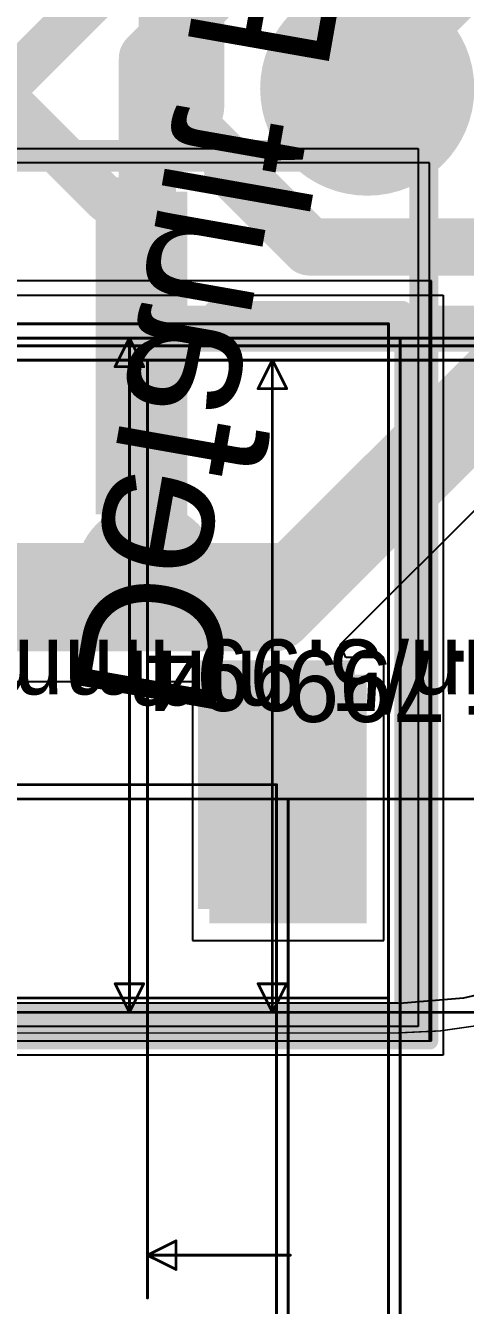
# Model space of a CAD drawing. Header units: millimetres. Extents: x 44.3 to 117.6, y 98.8 to 161.5.
# Drawn here: x 87.9 to 91.8, y 108.94 to 120.32 of the extents above; entities that cross this region are included whole.
import ezdxf

# ---------------------------------------------------------------- set-up
doc = ezdxf.new("R2010")
doc.units = ezdxf.units.MM
for name, color, linetype in [('BottomLayer', 5, 'Continuous'), ('BottomOverlay', 54, 'Continuous'), ('BottomPaste', 16, 'Continuous'), ('BottomSolder', 6, 'Continuous'), ('KeepOutLayer', 6, 'Continuous'), ('Mechanical13', 56, 'Continuous'), ('Mechanical15', 56, 'Continuous'), ('Mechanical5', 56, 'Continuous'), ('Mechanical7', 56, 'Continuous'), ('MultiLayer', 9, 'Continuous'), ('PadHoleLayer', 156, 'Continuous'), ('TopLayer', 1, 'Continuous'), ('TopOverlay', 2, 'Continuous'), ('TopPaste', 8, 'Continuous'), ('TopSolder', 216, 'Continuous')]:
    doc.layers.add(name, color=color, linetype=linetype)

# ---------------------------------------------------------------- blocks, each defined once
blk = doc.blocks.new('PCBC_________1_2')
at = {"layer": 'BottomLayer'}
h = blk.add_hatch(color=5, dxfattribs=at)
edge = h.paths.add_edge_path()
edge.add_arc((0, 0), 0.8499983, 0, 360)
at = {"layer": 'BottomSolder'}
h = blk.add_hatch(color=6, dxfattribs=at)
edge = h.paths.add_edge_path()
edge.add_arc((0, 0), 0.9515982999999999, 0, 360)
at = {"layer": 'MultiLayer'}
h = blk.add_hatch(color=9, dxfattribs=at)
edge = h.paths.add_edge_path()
edge.add_arc((0, 0), 0.8499983, 0, 360)
at = {"layer": 'PadHoleLayer'}
h = blk.add_hatch(color=156, dxfattribs=at)
edge = h.paths.add_edge_path()
edge.add_arc((0, 0), 0.5499989, 0, 360)
at = {"layer": 'TopLayer'}
h = blk.add_hatch(color=1, dxfattribs=at)
edge = h.paths.add_edge_path()
edge.add_arc((0, 0), 0.8499983, 0, 360)
at = {"layer": 'TopSolder'}
h = blk.add_hatch(color=216, dxfattribs=at)
edge = h.paths.add_edge_path()
edge.add_arc((0, 0), 0.9515982999999999, 0, 360)
blk = doc.blocks.new('CONN_S5B_ZR_SM4A_TF_JST_B_6')
at = {"layer": 'Mechanical7', "text_generation_flag": 2}
for s, p in [('3rd Mtg Padstyle: EX70Y70D70P', (-6.207500919999999, 11.2776)), ('2nd Mtg Padstyle: EX70Y70D70P', (-6.207500919999999, 9.372599999999998)), ('Default Padstyle: RX28Y118D0T', (-6.20750346, 5.5626))]:
    blk.add_text(s, height=1.27, rotation=180, dxfattribs=at).set_placement(p)
blk = doc.blocks.new('CONN_S5B_ZR_SM4A_TF_JST_B_10')
at = {"layer": 'BottomLayer'}
for points in [[(5.644413399999999, 1.49859746), (6.3556134, 1.49859746), (6.3556134, -1.49860254), (5.644413399999999, -1.49860254)], [(7.8468982, -2.89870134), (7.8468982, -4.905301339999999), (6.653098200000001, -4.905301339999999), (6.653098200000001, -2.89870134)]]:
    blk.add_hatch(color=5, dxfattribs=at).paths.add_polyline_path(points)
at = {"layer": 'BottomPaste'}
for points in [[(5.644413399999999, 1.49859746), (6.3556134, 1.49859746), (6.3556134, -1.49860254), (5.644413399999999, -1.49860254)], [(7.8468982, -2.89870134), (7.8468982, -4.905301339999999), (6.653098200000001, -4.905301339999999), (6.653098200000001, -2.89870134)]]:
    blk.add_hatch(color=16, dxfattribs=at).paths.add_polyline_path(points)
at = {"layer": 'BottomSolder'}
for points in [[(5.644413399999999, 1.49859746), (6.3556134, 1.49859746), (6.3556134, -1.49860254), (5.644413399999999, -1.49860254)], [(7.9484982, -2.79710134), (7.9484982, -5.00690134), (6.5514982, -5.00690134), (6.5514982, -2.79710134)]]:
    blk.add_hatch(color=6, dxfattribs=at).paths.add_polyline_path(points)
at = {"layer": 'BottomOverlay', "const_width": 0.1524}
for points in [[(6.6883534, 0.32242506), (8.372119399999999, 0.32242506)], [(8.372119399999999, -5.92597494), (8.372119399999999, 0.32242506)], [(-2.3720806, -5.92597494), (8.372119399999999, -5.92597494)]]:
    blk.add_lwpolyline(points, dxfattribs=at)
at = {"layer": 'BottomOverlay', "const_width": 0.0762}
for points in [[(6.6502534, 0.32242506, 1), (6.726453399999999, 0.32242506, 1)], [(8.334019399999999, 0.32242506, 1), (8.410219399999999, 0.32242506, 1)], [(8.334019399999999, 0.32242506, 1), (8.410219399999999, 0.32242506, 1)], [(8.334019399999999, -5.92597494, 1), (8.410219399999999, -5.92597494, 1)], [(8.334019399999999, -5.92597494, 1), (8.410219399999999, -5.92597494, 1)]]:
    blk.add_lwpolyline(points, format="xyb", close=True, dxfattribs=at)
at = {"layer": 'Mechanical13', "const_width": 0.0254}
for points in [[(-2.2450806, 0.19542506), (8.245119399999998, 0.19542506)], [(8.245119399999998, -5.79897494), (8.245119399999998, 0.19542506)], [(-2.2450806, -5.79897494), (8.245119399999998, -5.79897494)]]:
    blk.add_lwpolyline(points, dxfattribs=at)
at = {"layer": 'Mechanical13', "const_width": 0.0127}
for points in [[(8.2387694, 0.19542506, 1), (8.2514694, 0.19542506, 1)], [(8.2387694, 0.19542506, 1), (8.2514694, 0.19542506, 1)], [(8.2387694, -5.79897494, 1), (8.2514694, -5.79897494, 1)], [(8.2387694, -5.79897494, 1), (8.2514694, -5.79897494, 1)]]:
    blk.add_lwpolyline(points, format="xyb", close=True, dxfattribs=at)
at = {"layer": 'Mechanical15'}
for p, q in [((-2.50730004, 1.7526), (8.5072982, 1.7526)), ((8.5072982, 1.7526), (8.5072982, -6.05300034)), ((8.5072982, -6.05300034), (-2.50730004, -6.05300034))]:
    blk.add_line(p, q, dxfattribs=at)
at = {"layer": 'Mechanical15', "const_width": 0.1524}
for points in [[(-2.5073102, 1.75259746), (8.5072982, 1.75259746)], [(8.5072982, -6.052974939999999), (8.5072982, 1.75259746)], [(-2.5073102, -6.052974939999999), (8.5072982, -6.052974939999999)]]:
    blk.add_lwpolyline(points, dxfattribs=at)
at = {"layer": 'Mechanical15', "const_width": 0.0762}
for points in [[(8.4691982, 1.75259746, 1), (8.5453982, 1.75259746, 1)], [(8.4691982, 1.75259746, 1), (8.5453982, 1.75259746, 1)], [(8.4691982, -6.052974939999999, 1), (8.5453982, -6.052974939999999, 1)], [(8.4691982, -6.052974939999999, 1), (8.5453982, -6.052974939999999, 1)]]:
    blk.add_lwpolyline(points, format="xyb", close=True, dxfattribs=at)
at = {"layer": 'Mechanical5'}
for p, q in [((8.62609908, 0.57639966), (-2.62610092, 0.57639966)), ((8.62609908, -6.180000339999999), (8.62609908, 0.57639966)), ((-2.62610092, -6.180000339999999), (8.62609908, -6.180000339999999))]:
    blk.add_line(p, q, dxfattribs=at)
at = {"layer": 'Mechanical7', "const_width": 0.0254}
for points in [[(2.54e-05, -2.54e-06), (11.1661194, -2.54e-06)], [(2.54e-05, -2.54e-06), (11.1661194, -2.54e-06)], [(-4.7933102, -3.90200134), (7.249998199999999, -3.90200134)], [(7.249998199999999, -14.05397494), (7.249998199999999, -3.90200134)], [(8.245119399999998, -16.59397494), (8.245119399999998, -5.79897494)]]:
    blk.add_lwpolyline(points, dxfattribs=at)
at = {"layer": 'Mechanical7', "const_width": 0.0127}
for points in [[(7.2436482, -3.90200134, 1), (7.2563482, -3.90200134, 1)], [(7.2436482, -3.90200134, 1), (7.2563482, -3.90200134, 1)], [(8.2387694, -5.79897494, 1), (8.2514694, -5.79897494, 1)]]:
    blk.add_lwpolyline(points, format="xyb", close=True, dxfattribs=at)
blk = doc.blocks.new('CONN_S5B_ZR_SM4A_TF_JST_B_11')
at = {"layer": 'Mechanical7', "text_generation_flag": 2}
blk.add_text('Alt Padstyle 2: OX90Y60D30P', height=1.27, rotation=-180, dxfattribs=at).set_placement((-5.57250092, 18.8976))
blk = doc.blocks.new('CONN_S5B_ZR_SM4A_TF_JST_12')
at = {"layer": 'TopLayer'}
for points in [[(-1.8469102, 2.89870134), (-1.8469102, 4.905301339999999), (-0.6531101999999999, 4.905301339999999), (-0.6531102000000001, 2.89870134)], [(-0.3556254, 1.49860254), (0.3555746, 1.49860254), (0.3555746, -1.49859746), (-0.3556254, -1.49859746)]]:
    blk.add_hatch(color=1, dxfattribs=at).paths.add_polyline_path(points)
at = {"layer": 'TopPaste'}
for points in [[(-1.8469102, 2.89870134), (-1.8469102, 4.905301339999999), (-0.6531101999999999, 4.905301339999999), (-0.6531102000000001, 2.89870134)], [(-0.3556254, 1.49860254), (0.3555746, 1.49860254), (0.3555746, -1.49859746), (-0.3556254, -1.49859746)]]:
    blk.add_hatch(color=8, dxfattribs=at).paths.add_polyline_path(points)
at = {"layer": 'TopSolder'}
for points in [[(-1.9485102, 2.79710134), (-1.9485102, 5.00690134), (-0.5515102, 5.00690134), (-0.5515102, 2.79710134)], [(-0.3556254, 1.49860254), (0.3555746, 1.49860254), (0.3555746, -1.49859746), (-0.3556254, -1.49859746)]]:
    blk.add_hatch(color=216, dxfattribs=at).paths.add_polyline_path(points)
at = {"layer": 'Mechanical13', "const_width": 0.0254}
for points in [[(-2.2450806, 5.79897494), (-2.2450806, -0.19542506)], [(8.245119399999998, 5.79897494), (-2.2450806, 5.79897494)], [(8.245119399999998, -0.19542506), (-2.2450806, -0.19542506)]]:
    blk.add_lwpolyline(points, dxfattribs=at)
at = {"layer": 'Mechanical13'}
for points, const_width in [([(-2.2514306, 5.79897494, 1), (-2.2387306, 5.79897494, 1)], 0.0127), ([(-2.2514306, 5.79897494, 1), (-2.2387306, 5.79897494, 1)], 0.0127), ([(0.3809999999999999, 1.905, 1), (-0.3809999999999999, 1.905, 1)], 0.508), ([(-0.508, 1.905, 1), (-0.254, 1.905, 1)], 0.254), ([(0.254, 1.905, 1), (0.508, 1.905, 1)], 0.254), ([(-2.2514306, -0.19542506, 1), (-2.2387306, -0.19542506, 1)], 0.0127), ([(-2.2514306, -0.19542506, 1), (-2.2387306, -0.19542506, 1)], 0.0127)]:
    blk.add_lwpolyline(points, format="xyb", close=True, dxfattribs=dict(at, const_width=const_width))
at = {"layer": 'Mechanical15'}
for p, q in [((8.5072982, 6.05300034), (-2.50730004, 6.05300034)), ((-2.50730004, 6.05300034), (-2.50730004, -1.7526)), ((-2.50730004, -1.7526), (8.5072982, -1.7526))]:
    blk.add_line(p, q, dxfattribs=at)
at = {"layer": 'Mechanical15', "const_width": 0.1524}
for points in [[(8.5072982, 6.052974939999999), (-2.5073102, 6.052974939999999)], [(-2.5073102, 6.052974939999999), (-2.5073102, -1.75259746)], [(8.5072982, -1.75259746), (-2.5073102, -1.75259746)]]:
    blk.add_lwpolyline(points, dxfattribs=at)
at = {"layer": 'Mechanical15', "const_width": 0.0762}
for points in [[(-2.5454102, 6.052974939999999, 1), (-2.4692102, 6.052974939999999, 1)], [(-2.5454102, 6.052974939999999, 1), (-2.4692102, 6.052974939999999, 1)], [(-2.5454102, -1.75259746, 1), (-2.4692102, -1.75259746, 1)], [(-2.5454102, -1.75259746, 1), (-2.4692102, -1.75259746, 1)]]:
    blk.add_lwpolyline(points, format="xyb", close=True, dxfattribs=at)
at = {"layer": 'Mechanical5'}
for p, q in [((-2.62610092, -0.57639966), (-2.62610092, 6.180000339999999)), ((-2.62610092, 6.180000339999999), (8.62609908, 6.180000339999999)), ((8.62609908, -0.57639966), (-2.62610092, -0.57639966))]:
    blk.add_line(p, q, dxfattribs=at)
at = {"layer": 'Mechanical7', "const_width": 0.0254}
for points in [[(-2.2450806, 16.59397494), (-2.2450806, 5.79897494)], [(-1.2500102, 14.05397494), (-1.2500102, 3.90200134)], [(-2.54e-05, 8.33897494), (-2.54e-05, 2.54e-06)], [(-0.2540254, 8.084974939999999), (-0.2540254, 7.83097494)], [(-2.54e-05, 7.957974939999999), (-0.2540254, 8.084974939999999)], [(-2.54e-05, 7.957974939999999), (-1.2700254, 7.957974939999999)], [(-2.54e-05, 7.957974939999999), (-0.2540254, 7.83097494)], [(-2.2450806, 5.79897494), (-13.0483102, 5.79897494)], [(-2.2450806, 5.79897494), (-11.7783102, 5.79897494)], [(7.249998199999999, 3.90200134), (-4.7933102, 3.90200134)], [(3.0000194, 2.54e-06), (-13.0483102, 2.54e-06)], [(3.0000194, 2.54e-06), (-4.7933102, 2.54e-06)], [(11.1661194, 2.54e-06), (-2.54e-05, 2.54e-06)], [(11.1661194, 2.54e-06), (-2.54e-05, 2.54e-06)], [(-2.2450806, -0.19542506), (-11.7783102, -0.19542506)]]:
    blk.add_lwpolyline(points, dxfattribs=at)
at = {"layer": 'Mechanical7', "const_width": 0.0127}
for points in [[(-0.006375399999999999, 8.33897494, 1), (0.006324599999999999, 8.33897494, 1)], [(-0.2603754, 8.084974939999999, 1), (-0.2476754, 8.084974939999999, 1)], [(-0.2603754, 8.084974939999999, 1), (-0.2476754, 8.084974939999999, 1)], [(-1.2763754, 7.957974939999999, 1), (-1.2636754, 7.957974939999999, 1)], [(-0.006375399999999999, 7.957974939999999, 1), (0.006324599999999999, 7.957974939999999, 1)], [(-0.006375399999999999, 7.957974939999999, 1), (0.006324599999999999, 7.957974939999999, 1)], [(-0.006375399999999999, 7.957974939999999, 1), (0.006324599999999999, 7.957974939999999, 1)], [(-0.2603754, 7.83097494, 1), (-0.2476754, 7.83097494, 1)], [(-0.2603754, 7.83097494, 1), (-0.2476754, 7.83097494, 1)], [(-2.2514306, 5.79897494, 1), (-2.2387306, 5.79897494, 1)], [(-2.2514306, 5.79897494, 1), (-2.2387306, 5.79897494, 1)], [(-2.2514306, 5.79897494, 1), (-2.2387306, 5.79897494, 1)], [(-1.2563602, 3.90200134, 1), (-1.2436602, 3.90200134, 1)], [(-0.006375399999999999, 2.54e-06, 1), (0.006324599999999999, 2.54e-06, 1)], [(-0.006375399999999999, 2.54e-06, 1), (0.006324599999999999, 2.54e-06, 1)], [(-0.006375399999999999, 2.54e-06, 1), (0.006324599999999999, 2.54e-06, 1)], [(-2.2514306, -0.19542506, 1), (-2.2387306, -0.19542506, 1)]]:
    blk.add_lwpolyline(points, format="xyb", close=True, dxfattribs=at)
at = {"layer": 'TopOverlay', "const_width": 0.1524}
for points in [[(-2.3720806, 5.92597494), (-2.3720806, -0.32242506)], [(8.372119399999999, 5.92597494), (-2.3720806, 5.92597494)], [(-0.6883654, -0.32242506), (-2.3720806, -0.32242506)]]:
    blk.add_lwpolyline(points, dxfattribs=at)
at = {"layer": 'TopOverlay', "const_width": 0.0762}
for points in [[(-2.4101806, 5.92597494, 1), (-2.3339806, 5.92597494, 1)], [(-2.4101806, 5.92597494, 1), (-2.3339806, 5.92597494, 1)], [(-2.4101806, -0.32242506, 1), (-2.3339806, -0.32242506, 1)], [(-2.4101806, -0.32242506, 1), (-2.3339806, -0.32242506, 1)], [(-0.7264654, -0.32242506, 1), (-0.6502653999999999, -0.32242506, 1)]]:
    blk.add_lwpolyline(points, format="xyb", close=True, dxfattribs=at)
blk = doc.blocks.new('CONN_S5B_ZR_SM4A_TF_JST_13')
at = {"layer": 'Mechanical7', "const_width": 0.0254}
for points in [[(-2.24510092, 5.7990232), (-13.04827972, 5.7990232)], [(-12.66727972, 5.7990232), (-12.79427972, 5.5450232)], [(-12.66727972, 5.7990232), (-12.66727972, 0)], [(-12.54027972, 5.5450232), (-12.66727972, 5.7990232)], [(-2.24510092, 5.7990232), (-11.77827972, 5.7990232)], [(-11.39727972, 5.7990232), (-11.52427972, 5.5450232)], [(-11.39727972, 5.7990232), (-11.39727972, -0.1953768)], [(-11.27027972, 5.5450232), (-11.39727972, 5.7990232)], [(-12.54027972, 5.5450232), (-12.79427972, 5.5450232)], [(-11.27027972, 5.5450232), (-11.52427972, 5.5450232)], [(-12.66727972, 0), (-12.79427972, 0.254)], [(-12.54027972, 0.254), (-12.79427972, 0.254)], [(-12.54027972, 0.254), (-12.66727972, 0)], [(2.99999908, 0), (-13.04827972, 0)], [(-11.39727972, -0.1953768), (-11.52427972, 0.0586232)], [(-11.27027972, 0.0586232), (-11.52427972, 0.0586232)], [(-11.27027972, 0.0586232), (-11.39727972, -0.1953768)], [(-2.24510092, -0.1953768), (-11.77827972, -0.1953768)]]:
    blk.add_lwpolyline(points, dxfattribs=at)
at = {"layer": 'Mechanical7', "const_width": 0.0127}
for points in [[(-13.05462972, 5.7990232, 1), (-13.04192972, 5.7990232, 1)], [(-12.67362972, 5.7990232, 1), (-12.66092972, 5.7990232, 1)], [(-12.67362972, 5.7990232, 1), (-12.66092972, 5.7990232, 1)], [(-12.67362972, 5.7990232, 1), (-12.66092972, 5.7990232, 1)], [(-11.78462972, 5.7990232, 1), (-11.77192972, 5.7990232, 1)], [(-11.40362972, 5.7990232, 1), (-11.39092972, 5.7990232, 1)], [(-11.40362972, 5.7990232, 1), (-11.39092972, 5.7990232, 1)], [(-11.40362972, 5.7990232, 1), (-11.39092972, 5.7990232, 1)], [(-12.80062972, 5.5450232, 1), (-12.78792972, 5.5450232, 1)], [(-12.80062972, 5.5450232, 1), (-12.78792972, 5.5450232, 1)], [(-12.54662972, 5.5450232, 1), (-12.53392972, 5.5450232, 1)], [(-12.54662972, 5.5450232, 1), (-12.53392972, 5.5450232, 1)], [(-11.53062972, 5.5450232, 1), (-11.51792972, 5.5450232, 1)], [(-11.53062972, 5.5450232, 1), (-11.51792972, 5.5450232, 1)], [(-11.27662972, 5.5450232, 1), (-11.26392972, 5.5450232, 1)], [(-11.27662972, 5.5450232, 1), (-11.26392972, 5.5450232, 1)], [(-12.80062972, 0.254, 1), (-12.78792972, 0.254, 1)], [(-12.80062972, 0.254, 1), (-12.78792972, 0.254, 1)], [(-12.54662972, 0.254, 1), (-12.53392972, 0.254, 1)], [(-12.54662972, 0.254, 1), (-12.53392972, 0.254, 1)], [(-13.05462972, 0, 1), (-13.04192972, 0, 1)], [(-12.67362972, 0, 1), (-12.66092972, 0, 1)], [(-12.67362972, 0, 1), (-12.66092972, 0, 1)], [(-12.67362972, 0, 1), (-12.66092972, 0, 1)], [(-11.53062972, 0.0586232, 1), (-11.51792972, 0.0586232, 1)], [(-11.53062972, 0.0586232, 1), (-11.51792972, 0.0586232, 1)], [(-11.27662972, 0.0586232, 1), (-11.26392972, 0.0586232, 1)], [(-11.27662972, 0.0586232, 1), (-11.26392972, 0.0586232, 1)], [(-11.78462972, -0.1953768, 1), (-11.77192972, -0.1953768, 1)], [(-11.40362972, -0.1953768, 1), (-11.39092972, -0.1953768, 1)], [(-11.40362972, -0.1953768, 1), (-11.39092972, -0.1953768, 1)], [(-11.40362972, -0.1953768, 1), (-11.39092972, -0.1953768, 1)]]:
    blk.add_lwpolyline(points, format="xyb", close=True, dxfattribs=at)
at = {"layer": 'Mechanical7'}
for s, p in [('0.228in/5.799mm', (-17.93780004, 2.5819989)), ('0.236in/5.994mm', (-16.66780004, 2.48430034))]:
    blk.add_text(s, height=0.635, dxfattribs=at).set_placement(p)

msp = doc.modelspace()

# ---------------------------------------------------------------- linework, layer by layer
at = {"layer": 'BottomLayer'}
for points, const_width in [([(89.28099999999999, 119.6086), (89.28099999999999, 124.079)], 0.7619999999999999), ([(90.932, 119.761), (92.1217868, 120.9507868)], 0.4064), ([(87.63, 119.761), (88.6206, 118.7704)], 0.4064), ([(89.28099999999999, 119.57079972), (89.28099999999999, 119.6086)], 0.4064), ([(89.28099999999999, 119.57079972), (89.73567016, 119.11612956)], 0.4064), ([(89.73567016, 119.03682568), (90.41899366, 118.35350218)], 0.508), ([(89.73567016, 119.03682568), (89.73567016, 119.11612956)], 0.4064), ([(88.6206, 118.7704), (89.02699999999999, 118.7704)], 0.4064), ([(89.02699999999999, 118.7704), (89.02771119999998, 118.7696888)], 0.4064), ([(90.41899366, 118.35350218), (92.19150217999999, 118.35350218)], 0.508), ([(88.8760224, 117.6274), (95.80879999999999, 117.6274)], 0.4064), ([(88.8760224, 117.475), (88.8760224, 117.6274)], 0.4064), ([(90.6018, 115.5192), (92.0496, 116.967)], 0.4064), ([(87.37599999999999, 115.5192), (90.6018, 115.5192)], 0.4064)]:
    msp.add_lwpolyline(points, dxfattribs=dict(at, const_width=const_width))
for points, const_width in [([(89.09049999999999, 119.6086, 1), (89.47149999999999, 119.6086, 1)], 0.3809999999999999), ([(90.8304, 119.761, 1), (91.03359999999999, 119.761, 1)], 0.2032), ([(89.1794, 119.6086, 1), (89.3826, 119.6086, 1)], 0.2032), ([(89.1794, 119.57079972, 1), (89.3826, 119.57079972, 1)], 0.2032), ([(89.1794, 119.57079972, 1), (89.3826, 119.57079972, 1)], 0.2032), ([(89.60867016, 119.03682568, 1), (89.86267016, 119.03682568, 1)], 0.254), ([(89.63407016, 119.11612956, 1), (89.83727015999999, 119.11612956, 1)], 0.2032), ([(89.63407016, 119.11612956, 1), (89.83727015999999, 119.11612956, 1)], 0.2032), ([(89.63407016, 119.03682568, 1), (89.83727015999999, 119.03682568, 1)], 0.2032), ([(88.51899999999999, 118.7704, 1), (88.72219999999999, 118.7704, 1)], 0.2032), ([(88.51899999999999, 118.7704, 1), (88.72219999999999, 118.7704, 1)], 0.2032), ([(88.9254, 118.7704, 1), (89.12859999999999, 118.7704, 1)], 0.2032), ([(88.9254, 118.7704, 1), (89.12859999999999, 118.7704, 1)], 0.2032), ([(88.9261112, 118.7696888, 1), (89.12931119999999, 118.7696888, 1)], 0.2032), ([(90.29199365999999, 118.35350218, 1), (90.54599366, 118.35350218, 1)], 0.254), ([(90.29199365999999, 118.35350218, 1), (90.54599366, 118.35350218, 1)], 0.254), ([(88.77442239999999, 117.6274, 1), (88.97762239999999, 117.6274, 1)], 0.2032), ([(88.77442239999999, 117.6274, 1), (88.97762239999999, 117.6274, 1)], 0.2032), ([(88.77442239999999, 117.475, 1), (88.97762239999999, 117.475, 1)], 0.2032), ([(90.50019999999999, 115.5192, 1), (90.7034, 115.5192, 1)], 0.2032), ([(90.50019999999999, 115.5192, 1), (90.7034, 115.5192, 1)], 0.2032)]:
    msp.add_lwpolyline(points, format="xyb", close=True, dxfattribs=dict(at, const_width=const_width))
at = {"layer": 'KeepOutLayer', "const_width": 0.0127}
msp.add_lwpolyline([(93.01669484, 111.80116324, -0.1181913949826907), (91.20307388, 111.36638128)], format="xyb", dxfattribs=at)
msp.add_lwpolyline([(69.1209184, 111.3664016), (91.2030688, 111.3664016)], dxfattribs=at)
at = {"layer": 'KeepOutLayer', "const_width": 0.00635}
for points in [[(91.1998938, 111.3664016, 1), (91.2062438, 111.3664016, 1)], [(91.19989887999999, 111.36638128, 1), (91.20624887999999, 111.36638128, 1)]]:
    msp.add_lwpolyline(points, format="xyb", close=True, dxfattribs=at)
at = {"layer": 'TopLayer'}
for p, q in [((90.69185316, 114.82063396), (93.6758096, 117.8045904)), ((90.74045606, 114.7033012), (90.69185316, 114.82063396)), ((91.0799296, 114.7033012), (90.74045606, 114.7033012)), ((91.0799296, 112.1887012), (91.0799296, 114.7033012)), ((82.57992119999999, 114.49075908), (89.3781296, 114.49075908)), ((89.3781296, 114.49075908), (89.3781296, 112.1887012)), ((89.3781296, 112.1887012), (91.0799296, 112.1887012)), ((92.35832683999999, 111.81088128), (91.78790126, 111.67393464)), ((91.2030688, 111.63185192), (72.84669962, 111.63185192)), ((91.2172801, 111.6290249), (91.2030688, 111.63185192)), ((91.78790126, 111.67393464), (91.2172801, 111.6290249))]:
    msp.add_line(p, q, dxfattribs=at)
for points, const_width in [([(90.932, 119.761), (92.2528, 121.0818)], 0.4064), ([(87.47902239999999, 119.53681452), (88.8492, 120.90699212)], 0.4064), ([(88.97904479999998, 120.03105026), (89.56039999999999, 120.61240546)], 0.508), ([(88.97904479999998, 117.348), (88.97904479999998, 120.03105026)], 0.508), ([(90.0938, 115.1382), (93.21799999999999, 118.2624)], 0.7619999999999999), ([(88.97904479999998, 115.1382), (88.97904479999998, 117.348)], 0.508), ([(81.28, 115.1382), (88.97904479999998, 115.1382)], 0.7619999999999999), ([(88.97904479999998, 115.1382), (90.0938, 115.1382)], 0.7619999999999999)]:
    msp.add_lwpolyline(points, dxfattribs=dict(at, const_width=const_width))
for points, const_width in [([(88.85204479999999, 120.03105026, 1), (89.10604479999999, 120.03105026, 1)], 0.254), ([(88.85204479999999, 120.03105026, 1), (89.10604479999999, 120.03105026, 1)], 0.254), ([(90.8304, 119.761, 1), (91.03359999999999, 119.761, 1)], 0.2032), ([(88.85204479999999, 117.348, 1), (89.10604479999999, 117.348, 1)], 0.254), ([(88.85204479999999, 117.348, 1), (89.10604479999999, 117.348, 1)], 0.254), ([(88.7885448, 115.1382, 1), (89.1695448, 115.1382, 1)], 0.3809999999999999), ([(88.7885448, 115.1382, 1), (89.1695448, 115.1382, 1)], 0.3809999999999999), ([(89.90329999999999, 115.1382, 1), (90.2843, 115.1382, 1)], 0.3809999999999999), ([(89.90329999999999, 115.1382, 1), (90.2843, 115.1382, 1)], 0.3809999999999999), ([(88.85204479999999, 115.1382, 1), (89.10604479999999, 115.1382, 1)], 0.254)]:
    msp.add_lwpolyline(points, format="xyb", close=True, dxfattribs=dict(at, const_width=const_width))

# ---------------------------------------------------------------- block references
for name, p, rotation in [('CONN_S5B_ZR_SM4A_TF_JST_B_11', (69.9530224, 135.8210644), 240), ('CONN_S5B_ZR_SM4A_TF_JST_B_6', (94.85603583999999, 119.47358122), 80), ('CONN_S5B_ZR_SM4A_TF_JST_13', (77.42199907999999, 117.348), 180), ('CONN_S5B_ZR_SM4A_TF_JST_12', (88.9790194, 117.34800254), 180)]:
    msp.add_blockref(name, p, dxfattribs=dict(rotation=rotation))
for name, p in [('CONN_S5B_ZR_SM4A_TF_JST_B_10', (82.876009, 117.47500254)), ('PCBC_________1_2', (90.932, 119.761))]:
    msp.add_blockref(name, p)

doc.saveas('drawing.dxf')
